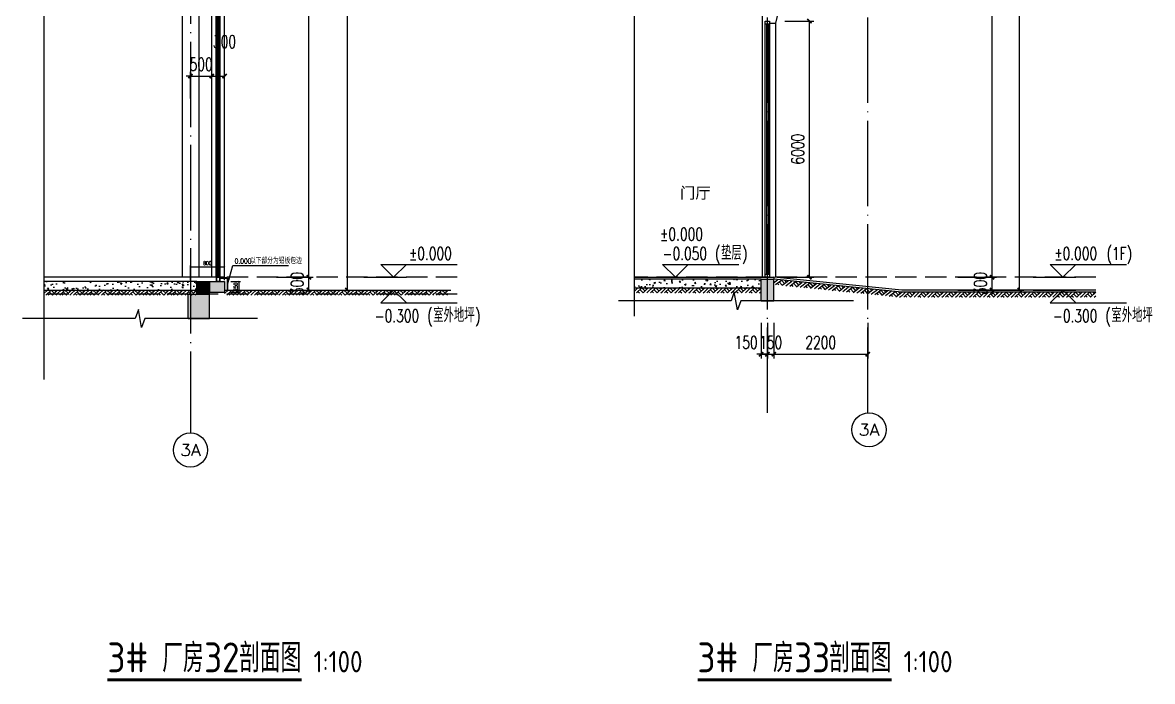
# Model space of a CAD drawing. Extents: x -1899985 to -450366, y 556196 to 2151267.
# Drawn here: x -541818 to -515340, y 558787 to 574222 of the extents above; entities that cross this region are included whole.
import ezdxf
from ezdxf.enums import TextEntityAlignment as Align

# ---------------------------------------------------------------- set-up
doc = ezdxf.new("R2010")
doc.units = 0
doc.header["$LTSCALE"] = 1000
doc.header["$MEASUREMENT"] = 0
doc.linetypes.add('__DASH', pattern=[0.35, 0.25, -0.1])
doc.linetypes.add('DOTE', pattern=[2.42, 2, -0.2, 0.02, -0.2])
doc.layers.get('Defpoints').update_dxf_attribs({"color": 210})
for name, color, linetype in [('20立剖面图及门窗表$0$A-WINDOW', 140, 'Continuous'), ('A-AXIS-D', 1, 'Continuous'), ('A-AXIS-DOTE', 14, 'DOTE'), ('A-AXIS-DP', 126, 'Continuous'), ('A-CURTAIN', 134, 'Continuous'), ('A-HATCH-1', 252, 'Continuous'), ('A-HATCH-2', 251, 'Continuous'), ('A-LIN-V', 9, 'Continuous'), ('A-SFCE', 30, 'Continuous'), ('A-WINDOW', 140, 'Continuous'), ('AS-COLN', 6, 'Continuous'), ('AS-WALL', 40, 'Continuous'), ('DIM_ELEV', 3, 'Continuous'), ('DIM_LEAD', 3, 'Continuous'), ('DIM_SYMB', 3, 'Continuous'), ('PUB_HATCH', 8, 'Continuous'), ('PUB_TEXT', 7, 'Continuous')]:
    doc.layers.add(name, color=color, linetype=linetype)
doc.styles.add('_TCH_AXIS', font='COMPLEX', dxfattribs={"bigfont": 'GBCBIG'})
doc.styles.add('_TCH_DIM', font='SIMPLEX', dxfattribs={"bigfont": 'GBCBIG'})
doc.styles.add('_TCH_DIM_T3', font='SIMPLEX', dxfattribs={"width": 0.705882, "bigfont": 'GBCBIG'})
doc.styles.get("Standard").update_dxf_attribs({"font": 'gbenor.shx', "bigfont": 'gbcbig.shx'})
doc.styles.add('图框', font='')
doc.styles.get('图框').set_extended_font_data('SimSun')
doc.dimstyles.new('_TCH_ARCH&&100', dxfattribs={"dimtxt": 297.5, "dimasz": 100, "dimexe": 100, "dimexo": 100, "dimgap": 126.25, "dimtad": 1, "dimdec": 0, "dimzin": 0, "dimdsep": 46, "dimtxsty": '_TCH_DIM_T3', "dimblk": 'ARCHTICK', "dimcen": 0.09, "dimclrt": 7, "dimazin": 2, "dimtfac": 1, "dimtdec": 0, "dimtix": 1, "dimtmove": 2, "dimatfit": 3, "dimfxl": 0, "dimtolj": 1, "dimtzin": 0, "dimarcsym": 0})
doc.dimstyles.new('_TCH_ARCH&&30', dxfattribs={"dimtxt": 89.25, "dimasz": 30, "dimexe": 30, "dimexo": 30, "dimgap": 37.875, "dimtad": 1, "dimdec": 0, "dimzin": 0, "dimdsep": 46, "dimtxsty": '_TCH_DIM_T3', "dimblk": 'ARCHTICK', "dimcen": 0.09, "dimclrt": 7, "dimazin": 2, "dimtfac": 1, "dimtdec": 0, "dimtix": 1, "dimtmove": 2, "dimatfit": 3, "dimfxl": 0, "dimtolj": 1, "dimtzin": 0, "dimarcsym": 0})

# ---------------------------------------------------------------- blocks, each defined once
blk = doc.blocks.new('_ArchTick')
at = {"color": 0, "linetype": 'ByBlock', "const_width": 0.4}
blk.add_lwpolyline([(-0.5, -0.5), (0.5, 0.5)], dxfattribs=at)
blk = doc.blocks.new('*D112')
at = {"layer": 'A-AXIS-DP', "color": 0, "lineweight": -2}
for p, q in [((-537885, 568187), (-537885, 568534)), ((-537885, 568504), (-537085, 568504)), ((-537085, 568187), (-537085, 568534))]:
    blk.add_line(p, q, dxfattribs=at)
at = {"layer": 'Defpoints', "color": 0}
for p in [(-537085, 568504), (-537885, 568157), (-537085, 568157)]:
    blk.add_point(p, dxfattribs=at)
at = {"layer": 'A-AXIS-DP', "color": 0, "lineweight": -2, "xscale": 30, "yscale": 30, "zscale": 30, "rotation": 180}
blk.add_blockref('_ArchTick', (-537885, 568504), dxfattribs=at)
at = {"layer": 'A-AXIS-DP', "color": 0, "lineweight": -2, "xscale": 30, "yscale": 30, "zscale": 30}
blk.add_blockref('_ArchTick', (-537085, 568504), dxfattribs=at)
at = {"layer": 'A-AXIS-DP', "color": 7, "insert": (-537485, 568586), "char_height": 89.2, "attachment_point": 5, "style": '_TCH_DIM_T3'}
blk.add_mtext('\\A1;800', dxfattribs=at)
blk = doc.blocks.new('*D113')
at = {"layer": 'A-AXIS-DP', "color": 0, "lineweight": -2}
for p, q in [((-536939, 568157), (-536712, 568157)), ((-536742, 567907), (-536742, 568157)), ((-536939, 567907), (-536712, 567907))]:
    blk.add_line(p, q, dxfattribs=at)
at = {"layer": 'Defpoints', "color": 0}
for p in [(-536969, 568157), (-536742, 568157), (-536969, 567907)]:
    blk.add_point(p, dxfattribs=at)
at = {"layer": 'A-AXIS-DP', "color": 0, "lineweight": -2, "xscale": 30, "yscale": 30, "zscale": 30}
for p, rotation in [((-536742, 568157), 90), ((-536742, 567907), 270)]:
    blk.add_blockref('_ArchTick', p, dxfattribs=dict(at, rotation=rotation))
at = {"layer": 'A-AXIS-DP', "color": 7, "insert": (-536824, 568032), "char_height": 89.2, "attachment_point": 5, "rotation": 90, "style": '_TCH_DIM_T3'}
blk.add_mtext('\\A1;250', dxfattribs=at)
blk = doc.blocks.new('*D154')
at = {"layer": 'A-AXIS-DP', "color": 0, "lineweight": -2}
for p, q in [((-524212, 567190), (-524212, 566354)), ((-522012, 567190), (-522012, 566354)), ((-524212, 566454), (-522012, 566454))]:
    blk.add_line(p, q, dxfattribs=at)
at = {"layer": 'Defpoints', "color": 0}
for p in [(-524212, 567290), (-522012, 567290), (-522012, 566454)]:
    blk.add_point(p, dxfattribs=at)
at = {"layer": 'A-AXIS-DP', "color": 0, "lineweight": -2, "xscale": 100, "yscale": 100, "zscale": 100, "rotation": 180}
blk.add_blockref('_ArchTick', (-524212, 566454), dxfattribs=at)
at = {"layer": 'A-AXIS-DP', "color": 0, "lineweight": -2, "xscale": 100, "yscale": 100, "zscale": 100}
blk.add_blockref('_ArchTick', (-522012, 566454), dxfattribs=at)
at = {"layer": 'A-AXIS-DP', "color": 7, "insert": (-523112, 566729), "char_height": 297.5, "attachment_point": 5, "style": '_TCH_DIM_T3'}
blk.add_mtext('\\A1;2200', dxfattribs=at)
blk = doc.blocks.new('*D155')
at = {"layer": 'A-AXIS-DP', "color": 0, "lineweight": -2}
for p, q in [((-524362, 567190), (-524362, 566354)), ((-524212, 567190), (-524212, 566354)), ((-524362, 566454), (-524462, 566454)), ((-524362, 566454), (-524212, 566454)), ((-524212, 566454), (-524112, 566454))]:
    blk.add_line(p, q, dxfattribs=at)
at = {"layer": 'Defpoints', "color": 0}
for p in [(-524362, 567290), (-524212, 567290), (-524212, 566454)]:
    blk.add_point(p, dxfattribs=at)
at = {"layer": 'A-AXIS-DP', "color": 0, "lineweight": -2, "xscale": 100, "yscale": 100, "zscale": 100}
blk.add_blockref('_ArchTick', (-524362, 566454), dxfattribs=at)
at = {"layer": 'A-AXIS-DP', "color": 0, "lineweight": -2, "xscale": 100, "yscale": 100, "zscale": 100, "rotation": 180}
blk.add_blockref('_ArchTick', (-524212, 566454), dxfattribs=at)
at = {"layer": 'A-AXIS-DP', "color": 7, "insert": (-524287, 566729), "char_height": 297.5, "attachment_point": 5, "style": '_TCH_DIM_T3'}
blk.add_mtext('\\A1;150', dxfattribs=at)
blk = doc.blocks.new('*D156')
at = {"layer": 'A-AXIS-DP', "color": 0, "lineweight": -2}
for p, q in [((-524512, 567190), (-524512, 566354)), ((-524362, 567190), (-524362, 566354)), ((-524512, 566454), (-524612, 566454)), ((-524512, 566454), (-524362, 566454)), ((-524362, 566454), (-524262, 566454))]:
    blk.add_line(p, q, dxfattribs=at)
at = {"layer": 'Defpoints', "color": 0}
for p in [(-524512, 567290), (-524362, 567290), (-524362, 566454)]:
    blk.add_point(p, dxfattribs=at)
at = {"layer": 'A-AXIS-DP', "color": 0, "lineweight": -2, "xscale": 100, "yscale": 100, "zscale": 100}
blk.add_blockref('_ArchTick', (-524512, 566454), dxfattribs=at)
at = {"layer": 'A-AXIS-DP', "color": 0, "lineweight": -2, "xscale": 100, "yscale": 100, "zscale": 100, "rotation": 180}
blk.add_blockref('_ArchTick', (-524362, 566454), dxfattribs=at)
at = {"layer": 'A-AXIS-DP', "color": 7, "insert": (-524862, 566729), "char_height": 297.5, "attachment_point": 5, "style": '_TCH_DIM_T3'}
blk.add_mtext('\\A1;150', dxfattribs=at)
blk = doc.blocks.new('*D160')
at = {"layer": 'A-AXIS-DP', "color": 0, "lineweight": -2}
for p, q in [((-523957, 574257), (-523278, 574257)), ((-523378, 568257), (-523378, 574257)), ((-523957, 568257), (-523278, 568257))]:
    blk.add_line(p, q, dxfattribs=at)
at = {"layer": 'Defpoints', "color": 0}
for p in [(-524057, 574257), (-523378, 574257), (-524057, 568257)]:
    blk.add_point(p, dxfattribs=at)
at = {"layer": 'A-AXIS-DP', "color": 0, "lineweight": -2, "xscale": 100, "yscale": 100, "zscale": 100}
for p, rotation in [((-523378, 574257), 90), ((-523378, 568257), 270)]:
    blk.add_blockref('_ArchTick', p, dxfattribs=dict(at, rotation=rotation))
at = {"layer": 'A-AXIS-DP', "color": 7, "insert": (-523653, 571257), "char_height": 297.5, "attachment_point": 5, "rotation": 90, "style": '_TCH_DIM_T3'}
blk.add_mtext('\\A1;6000', dxfattribs=at)
blk = doc.blocks.new('*D161')
at = {"layer": 'A-AXIS-D', "color": 0, "lineweight": -2}
for p, q in [((-519279, 586657), (-518351, 586657)), ((-518451, 567957), (-518451, 586657)), ((-519279, 567957), (-518351, 567957))]:
    blk.add_line(p, q, dxfattribs=at)
at = {"layer": 'Defpoints', "color": 0}
for p in [(-519379, 586657), (-518451, 586657), (-519379, 567957)]:
    blk.add_point(p, dxfattribs=at)
at = {"layer": 'A-AXIS-D', "color": 0, "lineweight": -2, "xscale": 100, "yscale": 100, "zscale": 100}
for p, rotation in [((-518451, 586657), 90), ((-518451, 567957), 270)]:
    blk.add_blockref('_ArchTick', p, dxfattribs=dict(at, rotation=rotation))
at = {"layer": 'A-AXIS-D', "color": 7, "insert": (-518726, 577307), "char_height": 297.5, "attachment_point": 5, "rotation": 90, "style": '_TCH_DIM_T3'}
blk.add_mtext('\\A1;18700', dxfattribs=at)
blk = doc.blocks.new('*D162')
at = {"layer": 'A-AXIS-D', "color": 0, "lineweight": -2}
for p, q in [((-519897, 568257), (-518997, 568257)), ((-519097, 568257), (-519097, 568357)), ((-519097, 567957), (-519097, 568257)), ((-519897, 567957), (-518997, 567957)), ((-519097, 567957), (-519097, 567857))]:
    blk.add_line(p, q, dxfattribs=at)
at = {"layer": 'Defpoints', "color": 0}
for p in [(-519997, 568257), (-519097, 568257), (-519997, 567957)]:
    blk.add_point(p, dxfattribs=at)
at = {"layer": 'A-AXIS-D', "color": 0, "lineweight": -2, "xscale": 100, "yscale": 100, "zscale": 100}
for p, rotation in [((-519097, 568257), 270), ((-519097, 567957), 90)]:
    blk.add_blockref('_ArchTick', p, dxfattribs=dict(at, rotation=rotation))
at = {"layer": 'A-AXIS-D', "color": 7, "insert": (-519372, 568107), "char_height": 297.5, "attachment_point": 5, "rotation": 90, "style": '_TCH_DIM_T3'}
blk.add_mtext('\\A1;300', dxfattribs=at)
blk = doc.blocks.new('*D163')
at = {"layer": 'A-AXIS-D', "color": 0, "lineweight": -2}
for p, q in [((-519897, 584057), (-518997, 584057)), ((-519097, 568257), (-519097, 584057)), ((-519897, 568257), (-518997, 568257))]:
    blk.add_line(p, q, dxfattribs=at)
at = {"layer": 'Defpoints', "color": 0}
for p in [(-519997, 584057), (-519097, 584057), (-519997, 568257)]:
    blk.add_point(p, dxfattribs=at)
at = {"layer": 'A-AXIS-D', "color": 0, "lineweight": -2, "xscale": 100, "yscale": 100, "zscale": 100}
for p, rotation in [((-519097, 584057), 90), ((-519097, 568257), 270)]:
    blk.add_blockref('_ArchTick', p, dxfattribs=dict(at, rotation=rotation))
at = {"layer": 'A-AXIS-D', "color": 7, "insert": (-519372, 576157), "char_height": 297.5, "attachment_point": 5, "rotation": 90, "style": '_TCH_DIM_T3'}
blk.add_mtext('\\A1;15800', dxfattribs=at)
blk = doc.blocks.new('*D207')
at = {"layer": 'A-AXIS-DP', "color": 0, "lineweight": -2}
for p, q in [((-537885, 572446), (-537885, 573070)), ((-537385, 572446), (-537385, 573070)), ((-537885, 572970), (-537985, 572970)), ((-537885, 572970), (-537385, 572970)), ((-537385, 572970), (-537285, 572970))]:
    blk.add_line(p, q, dxfattribs=at)
at = {"layer": 'Defpoints', "color": 0}
for p in [(-537385, 572970), (-537885, 572346), (-537385, 572346)]:
    blk.add_point(p, dxfattribs=at)
at = {"layer": 'A-AXIS-DP', "color": 0, "lineweight": -2, "xscale": 100, "yscale": 100, "zscale": 100}
blk.add_blockref('_ArchTick', (-537885, 572970), dxfattribs=at)
at = {"layer": 'A-AXIS-DP', "color": 0, "lineweight": -2, "xscale": 100, "yscale": 100, "zscale": 100, "rotation": 180}
blk.add_blockref('_ArchTick', (-537385, 572970), dxfattribs=at)
at = {"layer": 'A-AXIS-DP', "color": 7, "insert": (-537635, 573245), "char_height": 297.5, "attachment_point": 5, "style": '_TCH_DIM_T3'}
blk.add_mtext('\\A1;500', dxfattribs=at)
blk = doc.blocks.new('*D208')
at = {"layer": 'A-AXIS-DP', "color": 0, "lineweight": -2}
for p, q in [((-537385, 572446), (-537385, 573070)), ((-537085, 572446), (-537085, 573070)), ((-537385, 572970), (-537085, 572970))]:
    blk.add_line(p, q, dxfattribs=at)
at = {"layer": 'Defpoints', "color": 0}
for p in [(-537085, 572970), (-537385, 572346), (-537085, 572346)]:
    blk.add_point(p, dxfattribs=at)
at = {"layer": 'A-AXIS-DP', "color": 0, "lineweight": -2, "xscale": 100, "yscale": 100, "zscale": 100, "rotation": 180}
blk.add_blockref('_ArchTick', (-537385, 572970), dxfattribs=at)
at = {"layer": 'A-AXIS-DP', "color": 0, "lineweight": -2, "xscale": 100, "yscale": 100, "zscale": 100}
blk.add_blockref('_ArchTick', (-537085, 572970), dxfattribs=at)
at = {"layer": 'A-AXIS-DP', "color": 7, "insert": (-537085, 573775), "char_height": 297.5, "attachment_point": 5, "style": '_TCH_DIM_T3'}
blk.add_mtext('\\A1;300', dxfattribs=at)
blk = doc.blocks.new('*D211')
at = {"layer": 'A-AXIS-D', "color": 0, "lineweight": -2}
for p, q in [((-534968, 586757), (-534107, 586757)), ((-534207, 567957), (-534207, 586757)), ((-534968, 567957), (-534107, 567957))]:
    blk.add_line(p, q, dxfattribs=at)
at = {"layer": 'Defpoints', "color": 0}
for p in [(-535068, 586757), (-534207, 586757), (-535068, 567957)]:
    blk.add_point(p, dxfattribs=at)
at = {"layer": 'A-AXIS-D', "color": 0, "lineweight": -2, "xscale": 100, "yscale": 100, "zscale": 100}
for p, rotation in [((-534207, 586757), 90), ((-534207, 567957), 270)]:
    blk.add_blockref('_ArchTick', p, dxfattribs=dict(at, rotation=rotation))
at = {"layer": 'A-AXIS-D', "color": 7, "insert": (-534482, 577357), "char_height": 297.5, "attachment_point": 5, "rotation": 90, "style": '_TCH_DIM_T3'}
blk.add_mtext('\\A1;18800', dxfattribs=at)
blk = doc.blocks.new('*D212')
at = {"layer": 'A-AXIS-D', "color": 0, "lineweight": -2}
for p, q in [((-535869, 568257), (-535008, 568257)), ((-535108, 568257), (-535108, 568357)), ((-535108, 567957), (-535108, 568257)), ((-535869, 567957), (-535008, 567957)), ((-535108, 567957), (-535108, 567857))]:
    blk.add_line(p, q, dxfattribs=at)
at = {"layer": 'Defpoints', "color": 0}
for p in [(-535969, 568257), (-535108, 568257), (-535969, 567957)]:
    blk.add_point(p, dxfattribs=at)
at = {"layer": 'A-AXIS-D', "color": 0, "lineweight": -2, "xscale": 100, "yscale": 100, "zscale": 100}
for p, rotation in [((-535108, 568257), 270), ((-535108, 567957), 90)]:
    blk.add_blockref('_ArchTick', p, dxfattribs=dict(at, rotation=rotation))
at = {"layer": 'A-AXIS-D', "color": 7, "insert": (-535383, 568107), "char_height": 297.5, "attachment_point": 5, "rotation": 90, "style": '_TCH_DIM_T3'}
blk.add_mtext('\\A1;300', dxfattribs=at)
blk = doc.blocks.new('*D213')
at = {"layer": 'A-AXIS-D', "color": 0, "lineweight": -2}
for p, q in [((-535869, 584057), (-535008, 584057)), ((-535108, 568257), (-535108, 584057)), ((-535869, 568257), (-535008, 568257))]:
    blk.add_line(p, q, dxfattribs=at)
at = {"layer": 'Defpoints', "color": 0}
for p in [(-535969, 584057), (-535108, 584057), (-535969, 568257)]:
    blk.add_point(p, dxfattribs=at)
at = {"layer": 'A-AXIS-D', "color": 0, "lineweight": -2, "xscale": 100, "yscale": 100, "zscale": 100}
for p, rotation in [((-535108, 584057), 90), ((-535108, 568257), 270)]:
    blk.add_blockref('_ArchTick', p, dxfattribs=dict(at, rotation=rotation))
at = {"layer": 'A-AXIS-D', "color": 7, "insert": (-535383, 576157), "char_height": 297.5, "attachment_point": 5, "rotation": 90, "style": '_TCH_DIM_T3'}
blk.add_mtext('\\A1;15800', dxfattribs=at)
blk = doc.blocks.new('$LinePat$素土夯实')
at = {"color": 0}
for p, q in [((0, -210), (210, 0)), ((120, -300), (420, 0)), ((420, 0), (608, -188)), ((495, -300), (795, 0)), ((615, 0), (705, -90)), ((210, -210), (300, -300)), ((315, -105), (502, -293)), ((705, -300), (795, -210))]:
    blk.add_line(p, q, dxfattribs=at)

msp = doc.modelspace()

# ---------------------------------------------------------------- hatches: boundary and pattern name
at = {"layer": 'A-HATCH-1'}
h = msp.add_hatch(dxfattribs=at)
h.set_pattern_fill('混凝土', color=256, scale=50)
h.set_pattern_definition([(50, (0, 0), (358.63009, -31.37607), [37.5, -412.5]), (355, (0, 0), (-69.37567, 376.09607), [30, -330]), (100.4514, (29.9, -2.6), (289.25469, 344.71977), [31.8701, -350.57106]), (46.1842, (0, 100), (533.62052, -82.7595), [56.25, -618.75]), (96.6356, (44.47, 93.1), (467.33135, 487.05894), [47.80514, -525.8565]), (351.1842, (0, 100), (467.33097, 487.0593), [45, -495]), (21, (50, 75), (298.45353, -201.30945), [37.5, -412.5]), (326, (50, 75), (121.65767, 362.57502), [30, -330]), (71.4514, (74.87, 58.22), (420.11131, 161.26525), [31.8701, -350.57106]), (37.5, (0, 0), (6.079928, 166.446927), [0, -326, 0, -335, 0, -331.25]), (7.5, (0, 0), (131.53477, 197.205856), [0, -191, 0, -318.5, 0, -126.25]), (327.5, (-111.5, 0), (266.911218, -11.277436), [0, -125, 0, -390, 0, -517.5]), (317.5, (-161.5, 0), (291.593085, 50.05249), [0, -162.5, 0, -259, 0, -367.5])])
h.paths.add_polyline_path([(-541323.9, 568157.5), (-541323.9, 567957.5), (-537734.5, 567957.5), (-537734.5, 568157.5)])
h = msp.add_hatch(dxfattribs=at)
h.set_pattern_fill('混凝土', color=256, scale=50)
h.set_pattern_definition([(50, (41079.6, 1197.45), (358.63009, -31.37607), [37.5, -412.5]), (355, (41079.6, 1197.45), (-69.37567, 376.09607), [30, -330]), (100.4514, (41109.5, 1194.84), (289.25469, 344.71977), [31.8701, -350.57106]), (46.1842, (41079.6, 1297.45), (533.62052, -82.7595), [56.25, -618.75]), (96.6356, (41124.1, 1290.56), (467.33135, 487.05894), [47.80514, -525.8565]), (351.1842, (41079.6, 1297.45), (467.33097, 487.0593), [45, -495]), (21, (41129.6, 1272.45), (298.45353, -201.30945), [37.5, -412.5]), (326, (41129.6, 1272.45), (121.65767, 362.57502), [30, -330]), (71.4514, (41154.5, 1255.68), (420.11131, 161.26525), [31.8701, -350.57106]), (37.5, (41079.61, 1197.45), (6.079928, 166.446927), [0, -326, 0, -335, 0, -331.25]), (7.5, (41079.61, 1197.45), (131.53477, 197.205856), [0, -191, 0, -318.5, 0, -126.25]), (327.5, (40968.11, 1197.45), (266.911218, -11.277436), [0, -125, 0, -390, 0, -517.5]), (317.5, (40918.11, 1197.45), (291.593085, 50.05249), [0, -162.5, 0, -259, 0, -367.5])])
h.paths.add_polyline_path([(-527483.7, 568207.5), (-527483.7, 568007.5), (-524512.4, 568007.5), (-524512.4, 568207.5)])
at = {"layer": 'PUB_HATCH'}
for points in [[(-537434.5, 567857.5), (-537434.5, 568157.5), (-537734.5, 568157.5), (-537734.5, 567857.5)], [(-537434.5, 567907.5), (-537084.5, 567907.5), (-537084.5, 568157.5), (-537434.5, 568157.5)], [(-524211.6, 567702.5), (-524211.6, 568207.5), (-524511.6, 568207.5), (-524511.6, 567702.5)], [(-537434.5, 567290), (-537434.5, 567857.5), (-537934.5, 567857.5), (-537934.5, 567290)]]:
    msp.add_hatch(color=256, dxfattribs=at).paths.add_polyline_path(points)

# ---------------------------------------------------------------- linework, layer by layer
at = {"layer": '20立剖面图及门窗表$0$A-WINDOW'}
for p, q in [((-537284.5, 568257.5), (-537284.5, 586674.1)), ((-537251.5, 568257.5), (-537251.5, 586679.6)), ((-537217.5, 568257.5), (-537217.5, 586685.3)), ((-537184.5, 568257.5), (-537184.5, 586690.8))]:
    msp.add_line(p, q, dxfattribs=at)
for points in [[(-537284.5, 568157.5), (-537184.5, 568157.5), (-537184.5, 568257.5), (-537284.5, 568257.5)], [(-537274.5, 568167.5), (-537194.5, 568167.5), (-537194.5, 568247.5), (-537274.5, 568247.5)]]:
    msp.add_lwpolyline(points, close=True, dxfattribs=at)
at = {"layer": 'A-AXIS-D'}
for centre in [(-521981.4, 564683.1), (-537884.5, 564208.3)]:
    msp.add_circle(centre, 400, dxfattribs=at)
at = {"layer": 'A-AXIS-DOTE'}
for p, q in [((-537884.5, 590715.2), (-537884.5, 564608.3)), ((-524361.6, 565081.9), (-524361.6, 589146)), ((-522011.6, 565081.9), (-522011.6, 589146))]:
    msp.add_line(p, q, dxfattribs=at)
at = {"layer": 'A-AXIS-DOTE', "linetype": '__DASH', "ltscale": 2}
for p, q in [((-531631.8, 568257.5), (-541323.9, 568257.5)), ((-537884.5, 568257.5), (-541323.9, 568257.5)), ((-516664.6, 568257.5), (-527483.7, 568257.5)), ((-531631.8, 567857.5), (-541323.9, 567857.5))]:
    msp.add_line(p, q, dxfattribs=at)
at = {"layer": 'A-CURTAIN'}
for points in [[(-524311.6, 574207.5), (-524161.6, 574207.5), (-521211.6, 586707.5), (-521211.6, 586757.5), (-522191.6, 586757.5), (-522191.6, 586505.4)], [(-524261.6, 574207.5), (-524161.6, 574207.5)], [(-537184.5, 568237.5), (-537024.7, 568237.5), (-537024.7, 567957.5)]]:
    msp.add_lwpolyline(points, dxfattribs=at)
at = {"layer": 'A-CURTAIN', "const_width": 15}
msp.add_lwpolyline([(-537184.5, 568257.5), (-537004.7, 568257.5), (-537004.7, 567957.5)], dxfattribs=at)
at = {"layer": 'A-LIN-V'}
for p, q in [((-537084.5, 568257.5), (-537084.5, 586707.5)), ((-537384.5, 568257.5), (-537384.5, 584508)), ((-538074.5, 584057.5), (-538074.5, 568257.5)), ((-537684.5, 584057.5), (-537684.5, 568257.5)), ((-524486.6, 577357.5), (-524486.6, 568257.5)), ((-524161.6, 568257.5), (-524161.6, 574207.5))]:
    msp.add_line(p, q, dxfattribs=at)
at = {"layer": 'A-SFCE'}
for p, q in [((-537084.5, 568257.5), (-541323.9, 568257.5)), ((-527483.7, 568257.5), (-524211.6, 568257.5)), ((-524211.6, 568257.5), (-524211.6, 568207.5)), ((-537084.5, 567957.5), (-531779.8, 567957.5))]:
    msp.add_line(p, q, dxfattribs=at)
at = {"layer": 'A-WINDOW'}
for points in [[(-524311.6, 574257.5), (-524311.6, 574257.5), (-524311.6, 574187.5), (-524411.6, 574187.5), (-524411.6, 574257.5), (-524311.6, 574257.5)], [(-524346.6, 574187.5), (-524346.6, 568327.5)], [(-524311.6, 574187.5), (-524311.6, 568327.5)], [(-524311.5, 568327.5), (-524311.5, 568327.5), (-524311.5, 568257.5), (-524411.5, 568257.5), (-524411.5, 568327.5), (-524311.5, 568327.5)]]:
    msp.add_lwpolyline(points, dxfattribs=at)
at = {"layer": 'A-WINDOW', "elevation": 0}
for points in [[(-524411.6, 568327.5), (-524411.6, 574187.5)], [(-524376.6, 568327.5), (-524376.6, 574187.5)]]:
    msp.add_lwpolyline(points, dxfattribs=at)
at = {"layer": 'AS-COLN'}
for p, q in [((-537734.5, 568157.5), (-541323.9, 568157.5)), ((-541323.9, 567957.5), (-537734.5, 567957.5)), ((-537734.5, 567857.5), (-537734.5, 568157.5)), ((-537734.5, 568157.5), (-537434.5, 568157.5)), ((-537434.5, 568157.5), (-537084.5, 568157.5)), ((-537434.5, 568157.5), (-537434.5, 567907.5)), ((-537434.5, 567857.5), (-537434.5, 568157.5)), ((-537084.5, 568157.5), (-537084.5, 567907.5)), ((-524511.6, 567702.5), (-524511.6, 568207.5)), ((-524511.6, 568207.5), (-524211.6, 568207.5)), ((-524211.6, 567702.5), (-524211.6, 568207.5)), ((-537934.5, 567290), (-537934.5, 567857.5)), ((-537934.5, 567857.5), (-537434.5, 567857.5)), ((-537734.5, 567857.5), (-537434.5, 567857.5)), ((-537434.5, 567907.5), (-537084.5, 567907.5)), ((-537434.5, 567290), (-537434.5, 567857.5)), ((-524511.6, 567702.5), (-524211.6, 567702.5)), ((-537934.5, 567290), (-537434.5, 567290))]:
    msp.add_line(p, q, dxfattribs=at)
msp.add_lwpolyline([(-527483.7, 568007.5), (-524512.4, 568007.5), (-524512.4, 568207.5), (-527483.7, 568207.5)], dxfattribs=at)
at = {"layer": 'AS-WALL'}
for points in [[(-516664.6, 567957.5), (-521211.6, 567957.5), (-524210.8, 568257.5)], [(-516664.6, 567907.5), (-521214.1, 567907.5), (-524215.8, 568207.7)]]:
    msp.add_lwpolyline(points, dxfattribs=at)
at = {"layer": 'DIM_ELEV'}
for p, q in [((-533124, 568257.5), (-533424, 568557.5)), ((-533424, 568557.5), (-531636, 568557.5)), ((-533124, 568257.5), (-532824, 568557.5)), ((-526520.1, 568257.5), (-526820.1, 568557.5)), ((-526820.1, 568557.5), (-525032.1, 568557.5)), ((-526520.1, 568257.5), (-526220.1, 568557.5)), ((-517438.1, 568257.5), (-517738.1, 568557.5)), ((-517738.1, 568557.5), (-515950.1, 568557.5)), ((-517438.1, 568257.5), (-517138.1, 568557.5)), ((-533824, 568257.5), (-532824, 568257.5)), ((-527220.1, 568257.5), (-526220.1, 568257.5)), ((-518138.1, 568257.5), (-517138.1, 568257.5)), ((-533824, 567957.5), (-532824, 567957.5)), ((-533124, 567957.5), (-533424, 567657.5)), ((-533124, 567957.5), (-532824, 567657.5)), ((-518138.1, 567957.5), (-517138.1, 567957.5)), ((-517438.1, 567957.5), (-517738.1, 567657.5)), ((-517438.1, 567957.5), (-517138.1, 567657.5)), ((-533424, 567657.5), (-531636, 567657.5)), ((-517738.1, 567657.5), (-515950.1, 567657.5))]:
    msp.add_line(p, q, dxfattribs=at)
at = {"layer": 'DIM_LEAD'}
for p, q in [((-537004.7, 568107.5), (-536892, 568532.8)), ((-536892, 568532.8), (-535585.3, 568532.8))]:
    msp.add_line(p, q, dxfattribs=at)
msp.add_lwpolyline([(-537004.7, 568107.5, 0, 32, 0), (-536973.9, 568223.5, 0, 0, 0)], format="xyseb", dxfattribs=at)
at = {"layer": 'DIM_SYMB'}
for points in [[(-541323.9, 589521.9), (-541323.9, 577805.4), (-541113.9, 577728.9), (-541533.9, 577654.9), (-541323.9, 577580.4), (-541323.9, 565863.8)], [(-527483.7, 588475.8), (-527483.7, 578022.7), (-527273.7, 577946.3), (-527693.7, 577872.2), (-527483.7, 577797.7), (-527483.7, 567344.7)], [(-522348.4, 567702.5), (-524987.5, 567702.5), (-525063.9, 567492.5), (-525138, 567912.5), (-525212.5, 567702.5), (-527851.6, 567702.5)], [(-536314.9, 567290), (-538954, 567290), (-539030.4, 567080), (-539104.4, 567500), (-539179, 567290), (-541818, 567290)]]:
    msp.add_lwpolyline(points, dxfattribs=at)
at = {"layer": 'DIM_SYMB', "const_width": 70}
for points in [[(-539828.6, 558822.4), (-535280.1, 558822.4)], [(-526000.7, 558822.4), (-521452.2, 558822.4)]]:
    msp.add_lwpolyline(points, dxfattribs=at)

# ---------------------------------------------------------------- block references
at = {"layer": 'A-HATCH-1', "yscale": 0.4, "zscale": 0.4}
for p, xscale in [((-541323.9, 567957.5), 0.4104470497298888), ((-540997.6, 567957.5), 0.4104470497298888), ((-540671.3, 567957.5), 0.4104470497298888), ((-540344.9, 567957.5), 0.4104470497298888), ((-540018.6, 567957.5), 0.4104470497298888), ((-539692.3, 567957.5), 0.4104470497298888), ((-539366, 567957.5), 0.4104470497298888), ((-539039.7, 567957.5), 0.4104470497298888), ((-538713.4, 567957.5), 0.4104470497298888), ((-538387.1, 567957.5), 0.4104470497298888), ((-538060.8, 567957.5), 0.4104470497298888), ((-537084.5, 567957.5), 0.412240786341183), ((-536756.8, 567957.5), 0.412240786341183), ((-536429, 567957.5), 0.412240786341183), ((-536101.3, 567957.5), 0.412240786341183), ((-535773.6, 567957.5), 0.412240786341183), ((-535445.8, 567957.5), 0.412240786341183), ((-535118.1, 567957.5), 0.412240786341183), ((-534790.4, 567957.5), 0.412240786341183), ((-534462.7, 567957.5), 0.412240786341183), ((-534134.9, 567957.5), 0.412240786341183), ((-533807.2, 567957.5), 0.412240786341183), ((-533479.5, 567957.5), 0.412240786341183), ((-533151.7, 567957.5), 0.412240786341183), ((-532824, 567957.5), 0.412240786341183), ((-532496.3, 567957.5), 0.412240786341183), ((-532168.5, 567957.5), 0.412240786341183), ((-527483.7, 568007.5), 0.4152727836988923), ((-527153.6, 568007.5), 0.4152727836988923), ((-526823.4, 568007.5), 0.4152727836988923), ((-526493.3, 568007.5), 0.4152727836988923), ((-526163.1, 568007.5), 0.4152727836988923), ((-525833, 568007.5), 0.4152727836988923), ((-525502.9, 568007.5), 0.4152727836988923), ((-525172.7, 568007.5), 0.4152727836988923), ((-524842.6, 568007.5), 0.4152727836988923)]:
    msp.add_blockref('$LinePat$素土夯实', p, dxfattribs=dict(at, xscale=xscale))
at = {"layer": 'A-HATCH-2', "xscale": 0.42103153353819, "yscale": 0.4, "zscale": 0.4, "rotation": 354.2846860887283}
for p in [(-524211.6, 568207.5), (-523878.6, 568174.1), (-523545.5, 568140.8), (-523212.5, 568107.5), (-522879.4, 568074.1), (-522546.4, 568040.8), (-522213.3, 568007.5), (-521880.2, 567974.1), (-521547.2, 567940.8)]:
    msp.add_blockref('$LinePat$素土夯实', p, dxfattribs=at)
at = {"layer": 'A-HATCH-2', "xscale": 0.408759224137096, "yscale": 0.4, "zscale": 0.4}
for p in [(-521214.1, 567907.5), (-520889.2, 567907.5), (-520564.2, 567907.5), (-520239.2, 567907.5), (-519914.3, 567907.5), (-519589.3, 567907.5), (-519264.4, 567907.5), (-518939.4, 567907.5), (-518614.4, 567907.5), (-518289.5, 567907.5), (-517964.5, 567907.5), (-517639.5, 567907.5), (-517314.6, 567907.5), (-516989.6, 567907.5)]:
    msp.add_blockref('$LinePat$素土夯实', p, dxfattribs=at)

# ---------------------------------------------------------------- texts
at = {"layer": 'PUB_TEXT'}
for s, height, style, p in [('门厅', 264.35, '图框', (-526412.9, 570100.2)), ('垫层', 337.59, '_TCH_DIM', (-525450.2, 568662.5)), ('以下部分为铝板包边', 135.04, '_TCH_DIM', (-536489.7, 568574.8)), ('室外地坪', 337.59, '_TCH_DIM', (-532197.2, 567202.5)), ('室外地坪', 337.59, '_TCH_DIM', (-516302.4, 567202.5))]:
    msp.add_text(s, height=height, dxfattribs=dict(at, style=style)).set_placement(p)
at = {"layer": 'PUB_TEXT', "style": '_TCH_DIM', "width": 0.705882}
for s, height, p in [('%%P0.000', 297.5, (-526880.2, 569117.5)), ('(', 297.5, (-525590.2, 568662.5)), (')', 297.5, (-524958.7, 568662.5)), ('(1F)', 297.5, (-516412.4, 568662.5)), ('%%P0.000', 297.5, (-532766, 568662.5)), ('-0.050', 297.5, (-526820.2, 568662.5)), ('%%P0.000', 297.5, (-517642.4, 568662.5)), ('0.000', 119, (-536849.7, 568574.8)), ('-0.300', 297.5, (-533567.2, 567202.5)), ('(', 297.5, (-532337.2, 567202.5)), (')', 297.5, (-531214.3, 567202.5)), ('-0.300', 297.5, (-517672.4, 567202.5)), ('(', 297.5, (-516442.4, 567202.5))]:
    msp.add_text(s, height=height, dxfattribs=at).set_placement(p)
at = {"layer": 'PUB_TEXT', "style": '_TCH_AXIS'}
for p, p2 in [((-522224.9, 564544.9), (-521737.9, 564544.9)), ((-538128, 564070.1), (-537641, 564070.1))]:
    msp.add_text('3A', height=276.42, dxfattribs=at).set_placement(p, p2, align=Align.FIT)
at = {"layer": 'PUB_TEXT'}
for s, height, p in [('3#', 700, (-539828.6, 558999.6)), ('厂房', 675.18, (-538545.3, 558999.6)), ('32', 700, (-537562.3, 558999.6)), ('剖面图', 675.18, (-536745.6, 558999.6)), ('1:100', 500, (-535000.1, 558999.6)), ('3#', 700, (-526000.7, 558999.6)), ('厂房', 675.18, (-524717.4, 558999.6)), ('33', 700, (-523734.4, 558999.6)), ('剖面图', 675.18, (-522917.8, 558999.6)), ('1:100', 500, (-521172.2, 558999.6))]:
    msp.add_text(s, height=height, dxfattribs=at).set_placement(p)

# ---------------------------------------------------------------- dimensions: what is measured, and where the dimension line sits
at = {"layer": 'A-AXIS-D'}
for p1, p2, distance, picture, middle in [((-535068, 567957.5), (-535068, 586757.5), -860.9, '*D211', (-534482.1, 577357.5)), ((-519379.2, 567957.5), (-519379.2, 586657.5), -928.4, '*D161', (-518725.9, 577307.5)), ((-535968.7, 568257.5), (-535968.7, 584057.5), -860.9, '*D213', (-535382.7, 576157.5)), ((-519997.4, 568257.5), (-519997.4, 584057.5), -900, '*D163', (-519372.4, 576157.5)), ((-535968.7, 567957.5), (-535968.7, 568257.5), -860.9, '*D212', (-535382.7, 568107.5)), ((-519997.4, 567957.5), (-519997.4, 568257.5), -900, '*D162', (-519372.4, 568107.5))]:
    dim = msp.add_aligned_dim(p1=p1, p2=p2, distance=distance, dimstyle='_TCH_ARCH&&100', dxfattribs=at)
    dim.commit()
    dim.dimension.update_dxf_attribs({"geometry": picture, "text_midpoint": middle})
at = {"layer": 'A-AXIS-DP'}
for p1, p2, distance, dimstyle, picture, middle in [((-524057.2, 568257.5), (-524057.2, 574257.5), -679.3, '_TCH_ARCH&&100', '*D160', (-523652.9, 571257.5)), ((-537884.5, 572345.5), (-537384.5, 572345.5), 624.2, '_TCH_ARCH&&100', '*D207', (-537634.5, 573244.7)), ((-537884.5, 568157.5), (-537084.5, 568157.5), 346.1, '_TCH_ARCH&&30', '*D112', (-537484.5, 568586)), ((-536969.5, 567907.5), (-536969.5, 568157.5), -227.9, '_TCH_ARCH&&30', '*D113', (-536824.1, 568032.5)), ((-524361.6, 567290), (-524211.6, 567290), -836, '_TCH_ARCH&&100', '*D155', (-524286.6, 566729)), ((-524211.6, 567290), (-522011.6, 567290), -836, '_TCH_ARCH&&100', '*D154', (-523111.6, 566729))]:
    dim = msp.add_aligned_dim(p1=p1, p2=p2, distance=distance, dimstyle=dimstyle, dxfattribs=at)
    dim.commit()
    dim.dimension.update_dxf_attribs({"geometry": picture, "text_midpoint": middle})
for base, p1, p2, picture, middle in [((-537084.5, 572969.7), (-537384.5, 572345.5), (-537084.5, 572345.5), '*D208', (-537084.5, 573775)), ((-524361.6, 566454), (-524511.6, 567290), (-524361.6, 567290), '*D156', (-524861.6, 566729))]:
    dim = msp.add_linear_dim(base=base, p1=p1, p2=p2, angle=0, dimstyle='_TCH_ARCH&&100', dxfattribs=at)
    dim.commit()
    dim.dimension.update_dxf_attribs({"geometry": picture, "text_midpoint": middle, "dimtype": 129})

doc.saveas('drawing.dxf')
